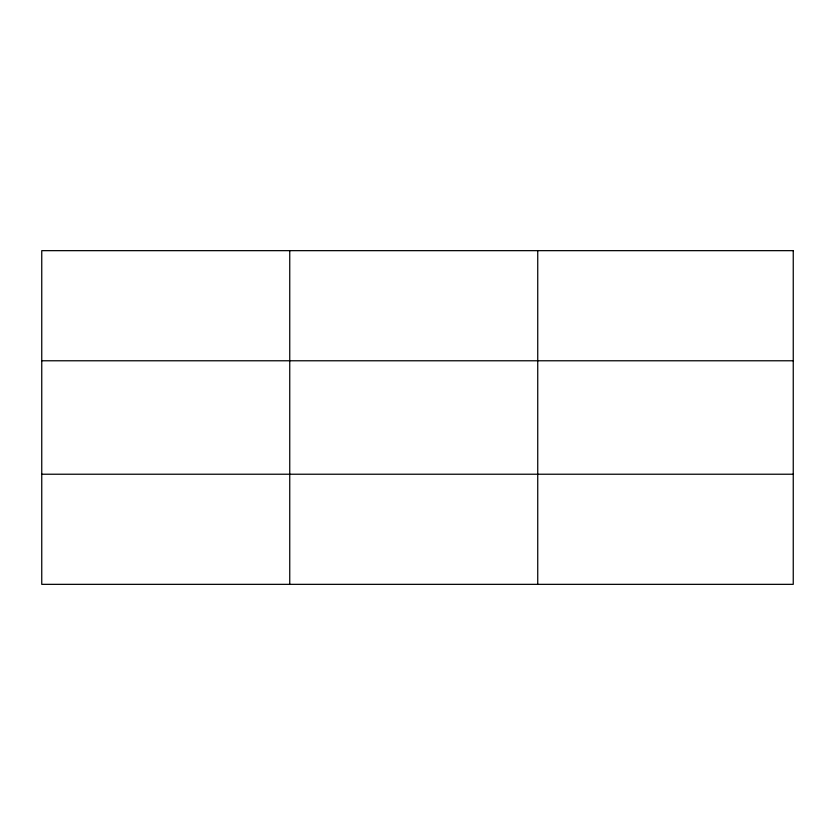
<?xml version="1.0" encoding="UTF-8"?>
<svg xmlns="http://www.w3.org/2000/svg" width="835" height="835" viewBox="0 0 835 835"><rect width="100%" height="100%" fill="white"/><g stroke="black" fill="none" stroke-linecap="round" stroke-linejoin="round"><path stroke-width="1.25" d="M289.745 584.343L289.745 250.657M537.74 584.343L537.74 250.657M41.75 360.772L793.25 360.772M41.75 474.228L793.25 474.228M793.25 250.657L793.25 584.343L41.75 584.343L41.75 250.657L793.25 250.657"/></g></svg>
